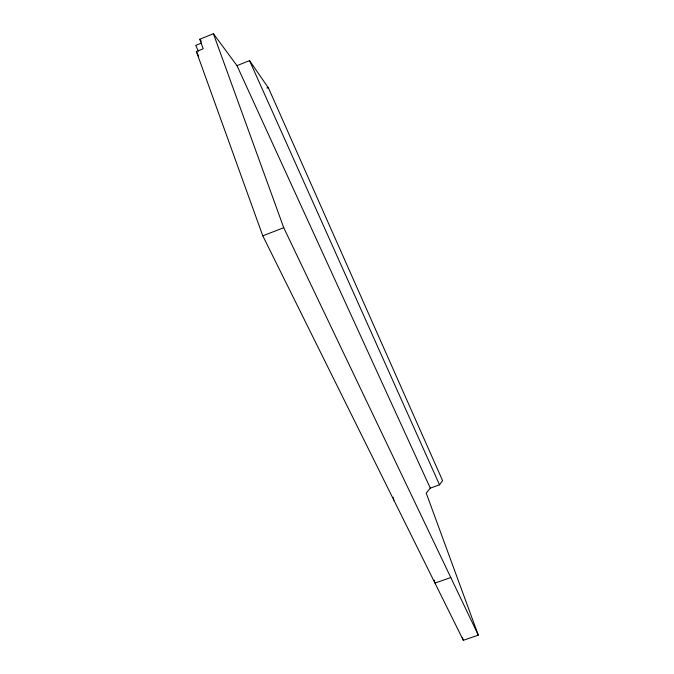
<?xml version="1.0" encoding="UTF-8"?>
<svg xmlns="http://www.w3.org/2000/svg" width="674" height="674" viewBox="0 0 674 674"><rect width="100%" height="100%" fill="white"/><g stroke="black" fill="none" stroke-linecap="round" stroke-linejoin="round"><path stroke-width="1.01" d="M439.524 484.817L442.582 480.621L268.496 88.008L249.532 60.593L236.995 65.664L213.397 33.7L199.765 39.269L203.203 48.798L196.395 51.569L262.793 235.841L463.341 640.3L478.304 635.127L426.229 493.098L430.29 488.144L439.524 484.817L249.532 60.593M201.475 43.069L195.696 45.428L198.417 51.114M262.793 235.841L283.729 227.711L478.304 635.127M450.796 577.525L434.974 583.094L434.157 580.061M266.929 87.965L268.496 88.008M199.765 39.269L201.374 41.308M196.395 51.569L198.67 56.321M236.995 65.664L430.29 488.144M462.263 637.343L463.341 640.3M213.397 33.7L283.729 227.711M393.111 497.159L393.886 500.218"/></g></svg>
